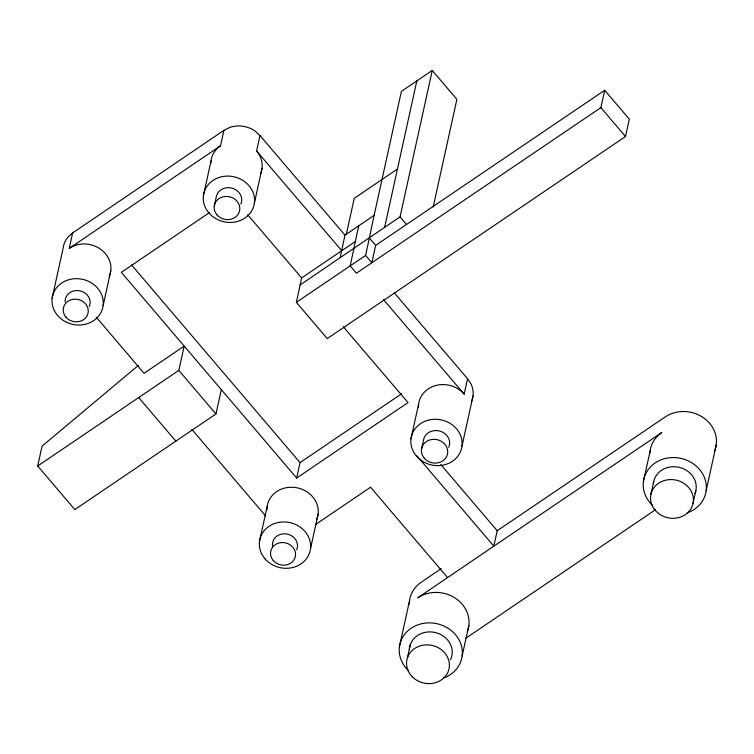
<?xml version="1.0" encoding="UTF-8"?>
<svg xmlns="http://www.w3.org/2000/svg" width="754" height="754" viewBox="0 0 754 754"><rect width="100%" height="100%" fill="white"/><g stroke="black" fill="none" stroke-linecap="round" stroke-linejoin="round"><path stroke-width="1.13" d="M374.107 215.399L365.615 255.427L371.845 262.75L375.652 245.38L604.689 90.273L629.317 119.17L625.5 136.521L327.236 338.574L296.36 302.335L300.13 284.955L340.167 257.67L344.974 235.125L374.107 215.399L401.392 91.366L432.259 70.461L456.877 99.358L433.23 206.898M358.687 225.851L350.186 265.879L296.36 302.335M300.13 284.955L301.628 277.915L355.454 241.45M109.16 276.633A25.787 23.054 12.4 0 0 100.508 249.169A25.787 23.054 12.4 0 0 69.264 248.368L72.629 232.929L223.91 130.348L229.678 127.464A25.787 23.054 12.4 0 1 255.182 131.139L259.979 135.541L344.974 235.125M210.884 162.911A25.787 23.054 12.4 0 1 220.536 145.795L223.91 130.348M260.432 174.051A25.787 23.054 12.4 0 0 256.605 150.988L259.979 135.541M209.376 212.637L121.337 272.335L296.661 478.055L300.026 462.607L401.722 393.701M418.461 407.113A25.787 23.054 12.4 0 1 435.416 385.605A25.787 23.054 12.4 0 1 464.191 394.172L467.555 378.725L394.276 292.854M714.311 451.703A31.734 28.379 12.4 0 0 703.661 417.904A31.734 28.379 12.4 0 0 665.216 416.924L497.206 530.741L493.823 546.179L417.773 597.828A31.734 28.379 12.4 0 1 455.755 598.478A31.734 28.379 12.4 0 1 467.291 631.635M52.139 298.179L63.157 248.038A25.787 23.054 12.4 0 1 68.011 237.076L72.629 232.929M221.308 389.658L215.964 413.955L74.825 509.572L37.7 465.991L42.073 446.114L138.444 365.36M103.147 305.521L110.772 270.827M203.41 195.606L211.035 160.904M214.24 206.2L216.162 197.435A12.893 11.527 12.4 0 1 232.006 188.161A12.893 11.527 12.4 0 1 240.865 204.014M37.7 465.991L178.839 370.374L184.183 346.077L144.052 373.305L96.286 317.236M254.418 202.949L262.043 168.255M259.47 541.447L267.095 506.754M346.35 234.202L354.248 198.302L397.452 169.037M310.478 548.799L318.103 514.105M340.167 257.67L384.625 227.35L416.821 80.914M384.625 227.35L400.063 216.898L432.259 70.461M410.987 438.781L418.621 404.087M421.477 449.337L423.409 440.572A13.233 11.828 12.4 0 1 439.667 431.052A13.233 11.828 12.4 0 1 448.753 447.32M399.384 646.885L409.507 600.834M407.48 657.611L410.327 644.642M461.995 446.132L473.022 395.982M462.164 655.923L468.865 625.471M365.615 255.427L350.186 265.879L356.425 273.202L600.881 107.615L604.689 90.273M643.398 481.58L650.099 451.118M650.881 494.501L653.699 481.665M693.049 503.37L695.867 490.534M706.178 490.618L716.3 444.568M69.264 248.368L220.536 145.795M296.661 478.055L408.037 402.579L343.258 326.708M315.379 524.624L370.563 487.225L447.518 577.555M441.326 568.601L421.203 582.239A31.734 28.379 12.4 0 0 409.309 604.02M465.925 638.148L655.49 509.713M600.881 107.615L625.5 136.521M400.063 216.898L406.51 224.475M369.413 238.057L375.652 245.38M256.605 150.988L341.6 250.564M383.39 299.489L464.191 394.172M247.698 214.749L301.628 277.915M440.826 464.558L497.206 530.741M416.868 455.85L493.823 546.179L661.786 432.513A31.734 28.379 12.4 0 0 649.92 453.229M131.564 264.946L300.026 462.607M178.839 370.374L215.964 413.955M191.836 429.384L265.691 515.981M138.717 397.565L175.842 441.137M467.555 378.725L471.043 384.05A25.787 23.054 12.4 0 1 471.797 400.864M266.944 509.779A25.787 23.054 12.4 0 1 297.133 487.819A25.787 23.054 12.4 0 1 316.492 519.902M272.58 546.282A12.592 11.263 12.4 0 1 286.379 533.936A12.592 11.263 12.4 0 1 296.642 549.751M652.446 505.312A31.734 28.379 12.4 0 1 655.396 462.767A31.734 28.379 12.4 0 1 701.936 472.692A31.734 28.379 12.4 0 1 687.422 512.767M653.407 483.653A21.546 19.265 12.4 0 1 679.26 467.357A21.546 19.265 12.4 0 1 694.99 493.436M409.375 649.58A21.546 19.265 12.4 0 1 435.558 632.597A21.546 19.265 12.4 0 1 450.506 659.759M408.442 670.608A31.734 28.379 12.4 0 1 411.392 628.073A31.734 28.379 12.4 0 1 457.932 637.988A31.734 28.379 12.4 0 1 443.409 678.063M65.127 302.024A12.592 11.263 12.4 0 1 79.585 290.752A12.592 11.263 12.4 0 1 89.311 306.482M65.937 317.142A12.592 11.263 12.4 0 0 87.407 315.125A12.592 11.263 12.4 0 0 73.873 299.234A12.592 11.263 12.4 0 0 65.937 317.142M424.276 458.196A13.233 11.828 12.4 0 0 446.83 456.076A13.233 11.828 12.4 0 0 432.608 439.384A13.233 11.828 12.4 0 0 424.276 458.196M264.908 558.714A25.787 23.054 12.4 0 0 308.867 554.595A25.787 23.054 12.4 0 0 281.148 522.06A25.787 23.054 12.4 0 0 264.908 558.714M273.25 560.505A12.592 11.263 12.4 0 0 294.72 558.488A12.592 11.263 12.4 0 0 281.185 542.597A12.592 11.263 12.4 0 0 273.25 560.505M208.849 212.864A25.787 23.054 12.4 0 0 252.807 208.745A25.787 23.054 12.4 0 0 225.088 176.21A25.787 23.054 12.4 0 0 208.849 212.864M412.193 676.696A21.546 19.265 12.4 0 0 448.432 670.862A21.546 19.265 12.4 0 0 423.239 645.16A21.546 19.265 12.4 0 0 412.193 676.696M416.434 456.047A25.787 23.054 12.4 0 0 460.383 451.929A25.787 23.054 12.4 0 0 432.664 419.394A25.787 23.054 12.4 0 0 416.434 456.047M216.954 214.833A12.893 11.527 12.4 0 0 238.933 212.769A12.893 11.527 12.4 0 0 225.078 196.502A12.893 11.527 12.4 0 0 216.954 214.833M654.274 509.139A21.546 19.265 12.4 0 0 691.314 508.102A21.546 19.265 12.4 0 0 670.297 479.572A21.546 19.265 12.4 0 0 654.274 509.139M57.577 315.445A25.787 23.054 12.4 0 0 101.536 311.327A25.787 23.054 12.4 0 0 73.817 278.782A25.787 23.054 12.4 0 0 57.577 315.445"/></g></svg>
